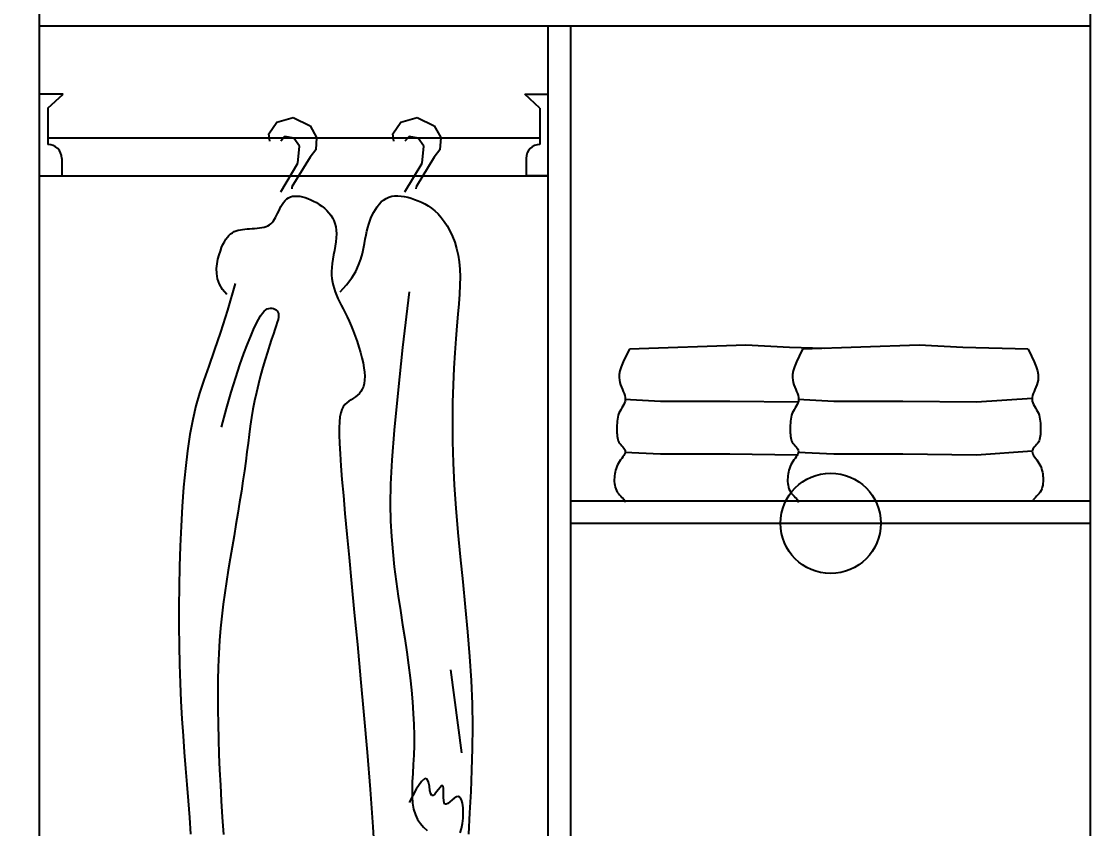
# Model space of a CAD drawing. Header units: millimetres. Extents: x 3255186 to 3429179, y -984851 to -941485.
# Drawn here: x 3344309 to 3345161, y -978140 to -977497 of the extents above; entities that cross this region are included whole.
import ezdxf

# ---------------------------------------------------------------- set-up
doc = ezdxf.new("R2010")
doc.units = ezdxf.units.MM
doc.header["$PDMODE"] = 35
doc.layers.add('钢筋', color=7, linetype='Continuous')
doc.styles.add('DIM_FONT', font='SIMPLEX.shx', dxfattribs={"width": 0.8})
doc.dimstyles.new('ISO-25', dxfattribs={"dimtxt": 80, "dimasz": 20, "dimexe": 30, "dimexo": 80, "dimtad": 1, "dimdec": 0, "dimtxsty": 'DIM_FONT', "dimblk": 'ARCHTICK', "dimcen": 2.5, "dimadec": 0, "dimazin": 0, "dimtfac": 1, "dimtdec": 0, "dimtmove": 1, "dimatfit": 3, "dimfxl": 80, "dimfxlon": 1, "dimarcsym": 0})

# ---------------------------------------------------------------- blocks, each defined once
blk = doc.blocks.new('324')
at = {"color": 8}
for p, q in [((33951.13, -1941.93), (33936.41, -1948.87)), ((33965.15, -1945.78), (33951.13, -1941.93)), ((34058.16, -1941.93), (34043.44, -1948.87)), ((34072.18, -1945.78), (34058.16, -1941.93)), ((33936.41, -1948.87), (33930.8, -1958.89)), ((33972.16, -1955.81), (33965.15, -1945.78)), ((34043.44, -1948.87), (34037.83, -1958.89)), ((34079.19, -1955.81), (34072.18, -1945.78)), ((33930.8, -1958.89), (33931.51, -1969.68)), ((33945.52, -1966.6), (33950.43, -1959.66)), ((33950.43, -1959.66), (33958.14, -1958.12)), ((33958.14, -1958.12), (33961.81, -1962.15)), ((33971.3, -1962.15), (33972.16, -1955.81)), ((34037.83, -1958.89), (34038.53, -1969.68)), ((34052.55, -1966.6), (34057.46, -1959.66)), ((34057.46, -1959.66), (34065.17, -1958.12)), ((34065.17, -1958.12), (34068.84, -1962.15)), ((34078.32, -1962.15), (34079.19, -1955.81)), ((33931.51, -1969.68), (33936.41, -1975.85)), ((33946.93, -1981.25), (33945.52, -1966.6)), ((34038.53, -1969.68), (34043.44, -1975.85)), ((34053.96, -1981.25), (34052.55, -1966.6)), ((33936.41, -1975.85), (33952.11, -2001.68)), ((33961.77, -2005.76), (33946.93, -1981.25)), ((34043.44, -1975.85), (34059.14, -2001.68)), ((34068.8, -2005.76), (34053.96, -1981.25)), ((33952.11, -2001.68), (33952.28, -2003.21)), ((33967.9, -2009.28), (33965.12, -2009.48)), ((33970.59, -2009.34), (33967.9, -2009.28)), ((33973.17, -2009.71), (33970.59, -2009.34)), ((34059.14, -2001.68), (34059.31, -2003.21)), ((33941.63, -2017.91), (33938.75, -2019.88)), ((33944.55, -2016.22), (33941.63, -2017.91)), ((33947.49, -2014.77), (33944.55, -2016.22)), ((33950.45, -2013.51), (33947.49, -2014.77)), ((33953.42, -2012.41), (33950.45, -2013.51)), ((33956.39, -2011.43), (33953.42, -2012.41)), ((33959.35, -2010.59), (33956.39, -2011.43)), ((33962.26, -2009.93), (33959.35, -2010.59)), ((33965.12, -2009.48), (33962.26, -2009.93)), ((33975.62, -2010.43), (33973.17, -2009.71)), ((33977.93, -2011.5), (33975.62, -2010.43)), ((33980.08, -2012.9), (33977.93, -2011.5)), ((33982.09, -2014.59), (33980.08, -2012.9)), ((33983.95, -2016.52), (33982.09, -2014.59)), ((33985.66, -2018.66), (33983.95, -2016.52)), ((33987.22, -2020.96), (33985.66, -2018.66)), ((34033.33, -2018.29), (34031.16, -2020.05)), ((34035.63, -2016.67), (34033.33, -2018.29)), ((34038.01, -2015.18), (34035.63, -2016.67)), ((34040.45, -2013.85), (34038.01, -2015.18)), ((34042.91, -2012.67), (34040.45, -2013.85)), ((34045.36, -2011.66), (34042.91, -2012.67)), ((34047.77, -2010.82), (34045.36, -2011.66)), ((34050.11, -2010.17), (34047.77, -2010.82)), ((34052.37, -2009.73), (34050.11, -2010.17)), ((34054.53, -2009.49), (34052.37, -2009.73)), ((34056.59, -2009.48), (34054.53, -2009.49)), ((34058.54, -2009.72), (34056.59, -2009.48)), ((34060.37, -2010.21), (34058.54, -2009.72)), ((34062.07, -2010.97), (34060.37, -2010.21)), ((34063.63, -2012.01), (34062.07, -2010.97)), ((34065.04, -2013.34), (34063.63, -2012.01)), ((34066.33, -2014.91), (34065.04, -2013.34)), ((34067.5, -2016.67), (34066.33, -2014.91)), ((34068.58, -2018.55), (34067.5, -2016.67)), ((34069.59, -2020.51), (34068.58, -2018.55)), ((33930.43, -2027.87), (33927.8, -2031.36)), ((33933.14, -2024.81), (33930.43, -2027.87)), ((33935.92, -2022.16), (33933.14, -2024.81)), ((33938.75, -2019.88), (33935.92, -2022.16)), ((33988.63, -2023.38), (33987.22, -2020.96)), ((33989.89, -2025.89), (33988.63, -2023.38)), ((33991.01, -2028.44), (33989.89, -2025.89)), ((34025.67, -2026.03), (34024.24, -2028.28)), ((34027.3, -2023.91), (34025.67, -2026.03)), ((34029.14, -2021.92), (34027.3, -2023.91)), ((34031.16, -2020.05), (34029.14, -2021.92)), ((34070.54, -2022.49), (34069.59, -2020.51)), ((34071.46, -2024.43), (34070.54, -2022.49)), ((34072.35, -2026.28), (34071.46, -2024.43)), ((34073.25, -2027.99), (34072.35, -2026.28)), ((33925.28, -2035.27), (33922.93, -2039.58)), ((33927.8, -2031.36), (33925.28, -2035.27)), ((33992.01, -2031.06), (33991.01, -2028.44)), ((33992.9, -2033.8), (33992.01, -2031.06)), ((33993.71, -2036.69), (33992.9, -2033.8)), ((33994.47, -2039.76), (33993.71, -2036.69)), ((34021.39, -2036.03), (34020.96, -2038.98)), ((34022.09, -2033.27), (34021.39, -2036.03)), ((34023.05, -2030.69), (34022.09, -2033.27)), ((34024.24, -2028.28), (34023.05, -2030.69)), ((34074.17, -2029.55), (34073.25, -2027.99)), ((34075.13, -2030.97), (34074.17, -2029.55)), ((34076.17, -2032.23), (34075.13, -2030.97)), ((34077.29, -2033.34), (34076.17, -2032.23)), ((34078.54, -2034.31), (34077.29, -2033.34)), ((34079.92, -2035.13), (34078.54, -2034.31)), ((34081.47, -2035.8), (34079.92, -2035.13)), ((34083.19, -2036.32), (34081.47, -2035.8)), ((34085.07, -2036.72), (34083.19, -2036.32)), ((34087.06, -2037.02), (34085.07, -2036.72)), ((34089.15, -2037.23), (34087.06, -2037.02)), ((33920.77, -2044.27), (33918.85, -2049.31)), ((33922.93, -2039.58), (33920.77, -2044.27)), ((33995.19, -2043.06), (33994.47, -2039.76)), ((33995.91, -2046.61), (33995.19, -2043.06)), ((34020.96, -2038.98), (34020.82, -2042.14)), ((34020.82, -2042.14), (34020.95, -2045.51)), ((34020.95, -2045.51), (34021.32, -2049.06)), ((34091.29, -2037.4), (34089.15, -2037.23)), ((34093.45, -2037.52), (34091.29, -2037.4)), ((34095.61, -2037.64), (34093.45, -2037.52)), ((34097.72, -2037.78), (34095.61, -2037.64)), ((34099.77, -2037.95), (34097.72, -2037.78)), ((34101.74, -2038.18), (34099.77, -2037.95)), ((34103.63, -2038.5), (34101.74, -2038.18)), ((34105.45, -2038.92), (34103.63, -2038.5)), ((34107.2, -2039.47), (34105.45, -2038.92)), ((34108.87, -2040.18), (34107.2, -2039.47)), ((34110.47, -2041.06), (34108.87, -2040.18)), ((34111.99, -2042.14), (34110.47, -2041.06)), ((34113.44, -2043.44), (34111.99, -2042.14)), ((34114.82, -2044.99), (34113.44, -2043.44)), ((34116.14, -2046.78), (34114.82, -2044.99)), ((33917.22, -2054.68), (33915.91, -2060.36)), ((33918.85, -2049.31), (33917.22, -2054.68)), ((33996.63, -2050.46), (33995.91, -2046.61)), ((33997.42, -2054.64), (33996.63, -2050.46)), ((33998.41, -2059.14), (33997.42, -2054.64)), ((34021.32, -2049.06), (34021.86, -2052.72)), ((34021.86, -2052.72), (34022.5, -2056.46)), ((34117.39, -2048.85), (34116.14, -2046.78)), ((34118.59, -2051.21), (34117.39, -2048.85)), ((34119.74, -2053.87), (34118.59, -2051.21)), ((34120.84, -2056.86), (34119.74, -2053.87)), ((33915.91, -2060.36), (33914.97, -2066.32)), ((33999.76, -2063.95), (33998.41, -2059.14)), ((34001.64, -2069.05), (33999.76, -2063.95)), ((34022.5, -2056.46), (34023.18, -2060.21)), ((34023.18, -2060.21), (34023.83, -2063.94)), ((34023.83, -2063.94), (34024.38, -2067.57)), ((34121.9, -2060.18), (34120.84, -2056.86)), ((34122.9, -2063.84), (34121.9, -2060.18)), ((34123.69, -2067.79), (34122.9, -2063.84)), ((33914.42, -2072.56), (33914.23, -2079.17)), ((33914.97, -2066.32), (33914.42, -2072.56)), ((34004.2, -2074.42), (34001.64, -2069.05)), ((34024.38, -2067.57), (34024.78, -2071.08)), ((34024.78, -2071.08), (34024.97, -2074.41)), ((34124.13, -2071.98), (34123.69, -2067.79)), ((34124.03, -2076.36), (34124.13, -2071.98)), ((33914.23, -2079.17), (33914.35, -2086.26)), ((34007.62, -2080.07), (34004.2, -2074.42)), ((34012.04, -2085.96), (34007.62, -2080.07)), ((34024.71, -2080.63), (34024.28, -2083.57)), ((34024.94, -2077.58), (34024.71, -2080.63)), ((34024.97, -2074.41), (34024.94, -2077.58)), ((34121.63, -2085.4), (34123.25, -2080.85)), ((34123.25, -2080.85), (34124.03, -2076.36)), ((33914.35, -2086.26), (33914.72, -2093.92)), ((33958.18, -2092.09), (33963.72, -2140.01)), ((34017.64, -2092.09), (34012.04, -2085.96)), ((34021.93, -2092.05), (34020.82, -2094.86)), ((34022.88, -2089.25), (34021.93, -2092.05)), ((34023.67, -2086.43), (34022.88, -2089.25)), ((34024.28, -2083.57), (34023.67, -2086.43)), ((34108.03, -2084.95), (34114.78, -2107.77)), ((34115.16, -2094.47), (34118.98, -2089.96)), ((34118.98, -2089.96), (34121.63, -2085.4)), ((33914.72, -2093.92), (33915.3, -2102.27)), ((34018.16, -2100.63), (34016.66, -2103.65)), ((34019.56, -2097.71), (34018.16, -2100.63)), ((34020.82, -2094.86), (34019.56, -2097.71)), ((33915.3, -2102.27), (33916.03, -2111.42)), ((34013.4, -2110.13), (34011.67, -2113.65)), ((34015.07, -2106.81), (34013.4, -2110.13)), ((34016.66, -2103.65), (34015.07, -2106.81)), ((34070.77, -2110.72), (34070.61, -2112.16)), ((34071.2, -2109.48), (34070.77, -2110.72)), ((34071.9, -2108.42), (34071.2, -2109.48)), ((34072.81, -2107.56), (34071.9, -2108.42)), ((34073.89, -2106.91), (34072.81, -2107.56)), ((34075.1, -2106.45), (34073.89, -2106.91)), ((34076.4, -2106.21), (34075.1, -2106.45)), ((34077.74, -2106.17), (34076.4, -2106.21)), ((34079.09, -2106.36), (34077.74, -2106.17)), ((34080.42, -2106.79), (34079.09, -2106.36)), ((34081.75, -2107.53), (34080.42, -2106.79)), ((34083.12, -2108.7), (34081.75, -2107.53)), ((34084.59, -2110.4), (34083.12, -2108.7)), ((34086.19, -2112.71), (34084.59, -2110.4)), ((34114.78, -2107.77), (34120.81, -2126.75)), ((33916.03, -2111.42), (33916.86, -2121.47)), ((34009.91, -2117.41), (34008.13, -2121.42)), ((34011.67, -2113.65), (34009.91, -2117.41)), ((34070.61, -2112.16), (34070.75, -2113.85)), ((34070.75, -2113.85), (34071.15, -2115.86)), ((34071.15, -2115.86), (34071.81, -2118.25)), ((34071.81, -2118.25), (34072.7, -2121.09)), ((34087.95, -2115.75), (34086.19, -2112.71)), ((34089.94, -2119.61), (34087.95, -2115.75)), ((34092.17, -2124.4), (34089.94, -2119.61)), ((33916.86, -2121.47), (33917.75, -2132.52)), ((34006.35, -2125.72), (34004.61, -2130.24)), ((34008.13, -2121.42), (34006.35, -2125.72)), ((34072.7, -2121.09), (34073.83, -2124.43)), ((34073.83, -2124.43), (34075.17, -2128.36)), ((34075.17, -2128.36), (34076.71, -2132.92)), ((34094.7, -2130.2), (34092.17, -2124.4)), ((34120.81, -2126.75), (34126.16, -2142.66)), ((33917.75, -2132.52), (33918.63, -2144.67)), ((34002.95, -2134.89), (34001.39, -2139.61)), ((34004.61, -2130.24), (34002.95, -2134.89)), ((34076.71, -2132.92), (34078.43, -2138.16)), ((34078.43, -2138.16), (34080.29, -2144.01)), ((34097.51, -2137.14), (34094.7, -2130.2)), ((34100.6, -2145.32), (34097.51, -2137.14)), ((33918.63, -2144.67), (33919.44, -2157.91)), ((33963.72, -2140.01), (33967.95, -2179.34)), ((33999.99, -2144.31), (33998.76, -2148.91)), ((34001.39, -2139.61), (33999.99, -2144.31)), ((34080.29, -2144.01), (34082.22, -2150.36)), ((34103.97, -2154.85), (34100.6, -2145.32)), ((34126.16, -2142.66), (34130.9, -2156.24)), ((33997.77, -2153.33), (33997.03, -2157.5)), ((33998.76, -2148.91), (33997.77, -2153.33)), ((34082.22, -2150.36), (34084.19, -2157.1)), ((34107.59, -2165.83), (34103.97, -2154.85)), ((34130.9, -2156.24), (34135.06, -2168.22)), ((33919.44, -2157.91), (33920.13, -2172.2)), ((33996.58, -2161.35), (33996.42, -2164.87)), ((33996.42, -2164.87), (33996.54, -2168.08)), ((33997.03, -2157.5), (33996.58, -2161.35)), ((34084.19, -2157.1), (34086.15, -2164.15)), ((34086.15, -2164.15), (34088.03, -2171.39)), ((34111.46, -2178.39), (34107.59, -2165.83)), ((33920.13, -2172.2), (33920.62, -2187.53)), ((33996.54, -2168.08), (33996.93, -2170.98)), ((33996.93, -2170.98), (33997.58, -2173.58)), ((33997.58, -2173.58), (33998.48, -2175.9)), ((34088.03, -2171.39), (34089.79, -2178.72)), ((34135.06, -2168.22), (34138.72, -2179.36)), ((33967.95, -2179.34), (33971.01, -2211.29)), ((33998.48, -2175.9), (33999.62, -2177.93)), ((33999.62, -2177.93), (34000.99, -2179.7)), ((34000.99, -2179.7), (34002.58, -2181.22)), ((34002.58, -2181.22), (34004.33, -2182.55)), ((34004.33, -2182.55), (34006.19, -2183.79)), ((34006.19, -2183.79), (34008.08, -2185)), ((34089.79, -2178.72), (34091.38, -2186.04)), ((34115.58, -2192.62), (34111.46, -2178.39)), ((34138.72, -2179.36), (34141.91, -2190.4)), ((33920.62, -2187.53), (33920.85, -2203.86)), ((34008.08, -2185), (34009.96, -2186.27)), ((34009.96, -2186.27), (34011.75, -2187.67)), ((34011.75, -2187.67), (34013.41, -2189.29)), ((34013.41, -2189.29), (34014.87, -2191.19)), ((34014.87, -2191.19), (34016.08, -2193.49)), ((34016.08, -2193.49), (34017.03, -2196.29)), ((34091.38, -2186.04), (34092.76, -2193.28)), ((34092.76, -2193.28), (34093.97, -2200.47)), ((34119.92, -2208.64), (34115.58, -2192.62)), ((34141.91, -2190.4), (34144.7, -2202.1)), ((34017.03, -2196.29), (34017.73, -2199.74)), ((34017.73, -2199.74), (34018.19, -2203.98)), ((34093.97, -2200.47), (34095.04, -2207.69)), ((34144.7, -2202.1), (34147.13, -2215.03)), ((33920.85, -2203.86), (33920.76, -2221.16)), ((33971.01, -2211.29), (33973.02, -2237.08)), ((34018.19, -2203.98), (34018.4, -2209.15)), ((34018.4, -2209.15), (34018.38, -2215.39)), ((34095.04, -2207.69), (34096.04, -2214.98)), ((33920.76, -2221.16), (33920.27, -2239.41)), ((34018.38, -2215.39), (34018.13, -2222.84)), ((34096.04, -2214.98), (34096.99, -2222.42)), ((34147.13, -2215.03), (34149.22, -2229.16)), ((34018.13, -2222.84), (34017.64, -2231.63)), ((34096.99, -2222.42), (34097.96, -2230.08)), ((34097.96, -2230.08), (34098.98, -2238.02)), ((34149.22, -2229.16), (34151.01, -2244.31)), ((33920.27, -2239.41), (33919.33, -2258.59)), ((33973.02, -2237.08), (33974.14, -2257.93)), ((34017.64, -2231.63), (34016.94, -2241.91)), ((34098.98, -2238.02), (34100.1, -2246.3)), ((34016.94, -2241.91), (34016, -2253.84)), ((34100.1, -2246.3), (34101.36, -2254.97)), ((34151.01, -2244.31), (34152.5, -2260.3)), ((33974.14, -2257.93), (33974.49, -2275.05)), ((34016, -2253.84), (34014.84, -2267.55)), ((34101.36, -2254.97), (34102.75, -2263.98)), ((33919.33, -2258.59), (33917.9, -2278.62)), ((34102.75, -2263.98), (34104.23, -2273.29)), ((34152.5, -2260.3), (34153.73, -2276.92)), ((33974.49, -2275.05), (33974.21, -2289.66)), ((34014.84, -2267.55), (34013.43, -2283.21)), ((34104.23, -2273.29), (34105.8, -2282.82)), ((33917.9, -2278.62), (33916.09, -2299.35)), ((34013.43, -2283.21), (34011.79, -2300.98)), ((34105.8, -2282.82), (34107.42, -2292.52)), ((34153.73, -2276.92), (34154.7, -2294)), ((33974.21, -2289.66), (33973.44, -2302.99)), ((34107.42, -2292.52), (34109.08, -2302.32)), ((34154.7, -2294), (34155.45, -2311.34)), ((33916.09, -2299.35), (33914.03, -2320.57)), ((33973.44, -2302.99), (33972.31, -2316.03)), ((34011.79, -2300.98), (34009.9, -2320.99)), ((34109.08, -2302.32), (34110.74, -2312.18)), ((34110.74, -2312.18), (34112.39, -2322.01)), ((34155.45, -2311.34), (34156, -2328.75)), ((33914.03, -2320.57), (33911.85, -2342.08)), ((33972.31, -2316.03), (33970.89, -2328.96)), ((34009.9, -2320.99), (34007.75, -2343.41)), ((34112.39, -2322.01), (34114, -2331.8)), ((33970.89, -2328.96), (33969.26, -2341.75)), ((34114, -2331.8), (34115.55, -2341.58)), ((34156, -2328.75), (34156.35, -2346.08)), ((33911.85, -2342.08), (33909.69, -2363.69)), ((33969.26, -2341.75), (33967.47, -2354.37)), ((34007.75, -2343.41), (34005.36, -2368.4)), ((34115.55, -2341.58), (34117.02, -2351.41)), ((34156.35, -2346.08), (34156.52, -2363.25)), ((33967.47, -2354.37), (33965.6, -2366.79)), ((34117.02, -2351.41), (34118.39, -2361.36)), ((33909.69, -2363.69), (33907.68, -2385.19)), ((33965.6, -2366.79), (33963.72, -2378.97)), ((34005.36, -2368.4), (34002.72, -2395.96)), ((34118.39, -2361.36), (34119.62, -2371.5)), ((34156.52, -2363.25), (34156.52, -2380.2)), ((34119.62, -2371.5), (34120.7, -2381.89)), ((33907.68, -2385.19), (33905.96, -2406.38)), ((33963.72, -2378.97), (33961.88, -2390.88)), ((34120.7, -2381.89), (34121.6, -2392.59)), ((34156.52, -2380.2), (34156.34, -2396.89)), ((33961.88, -2390.88), (33960.16, -2402.49)), ((34002.72, -2395.96), (33999.92, -2425.63)), ((34121.6, -2392.59), (34122.3, -2403.68)), ((33960.16, -2402.49), (33958.62, -2413.77)), ((34122.3, -2403.68), (34122.79, -2415.19)), ((34156.34, -2396.89), (34156, -2413.26)), ((33905.96, -2406.38), (33904.66, -2427.07)), ((33958.62, -2413.77), (33957.28, -2424.71)), ((34156, -2413.26), (34155.49, -2429.27)), ((33922.5, -2417.95), (33912.99, -2489.31)), ((34122.79, -2415.19), (34123.07, -2427.1)), ((33904.66, -2427.07), (33903.89, -2447.1)), ((33957.28, -2424.71), (33956.14, -2435.3)), ((33999.92, -2425.63), (33997.08, -2456.78)), ((34123.07, -2427.1), (34123.16, -2439.35)), ((34155.49, -2429.27), (34154.83, -2444.85)), ((33956.14, -2435.3), (33955.21, -2445.55)), ((34123.16, -2439.35), (34123.09, -2451.89)), ((33903.89, -2447.1), (33903.6, -2466.55)), ((33955.21, -2445.55), (33954.5, -2455.44)), ((34123.09, -2451.89), (34122.87, -2464.68)), ((34154.83, -2444.85), (34154.01, -2459.97)), ((33954.5, -2455.44), (33954.03, -2464.98)), ((33997.08, -2456.78), (33994.31, -2488.81)), ((34154.01, -2459.97), (34153.05, -2474.6)), ((33903.6, -2466.55), (33903.74, -2485.55)), ((33954.03, -2464.98), (33953.8, -2474.16)), ((34122.87, -2464.68), (34122.52, -2477.65)), ((33953.8, -2474.16), (33953.82, -2482.96)), ((34122.52, -2477.65), (34122.06, -2490.77)), ((34153.05, -2474.6), (34151.99, -2488.85)), ((33903.74, -2485.55), (33904.22, -2504.22)), ((33953.82, -2482.96), (33954.08, -2491.4)), ((33954.08, -2491.4), (33954.5, -2499.43)), ((33994.31, -2488.81), (33991.69, -2521.1)), ((34122.06, -2490.77), (34121.51, -2503.97)), ((34151.99, -2488.85), (34150.86, -2502.87)), ((33904.22, -2504.22), (33904.98, -2522.69)), ((33954.5, -2499.43), (33954.96, -2507.05)), ((33954.96, -2507.05), (33955.36, -2514.23)), ((34121.51, -2503.97), (34120.87, -2517.26)), ((34150.86, -2502.87), (34149.7, -2516.81)), ((33940.62, -2518.15), (33941.3, -2514.55)), ((33941.3, -2514.55), (33942.47, -2512.03)), ((33942.47, -2512.03), (33944.45, -2511.56)), ((33944.45, -2511.56), (33947.52, -2514.11)), ((33947.52, -2514.11), (33952, -2520.64)), ((33955.36, -2514.23), (33955.59, -2520.94)), ((33904.98, -2522.69), (33905.95, -2541.07)), ((33928.37, -2522.35), (33928.43, -2519.94)), ((33928.4, -2525.13), (33928.37, -2522.35)), ((33928.41, -2527.97), (33928.4, -2525.13)), ((33928.43, -2519.94), (33928.69, -2518.2)), ((33928.69, -2518.2), (33929.24, -2517.45)), ((33929.24, -2517.45), (33930.17, -2517.89)), ((33930.17, -2517.89), (33931.41, -2519.24)), ((33931.41, -2519.24), (33932.85, -2521.11)), ((33932.85, -2521.11), (33934.4, -2523.13)), ((33934.4, -2523.13), (33935.94, -2524.89)), ((33935.94, -2524.89), (33937.38, -2526.01)), ((33938.62, -2526.1), (33939.55, -2524.79)), ((33939.55, -2524.79), (33940.14, -2521.89)), ((33940.14, -2521.89), (33940.62, -2518.15)), ((33952, -2520.64), (33958.18, -2532.12)), ((33955.59, -2520.94), (33955.55, -2527.17)), ((33991.69, -2521.1), (33989.36, -2553.03)), ((34120.87, -2517.26), (34120.11, -2530.84)), ((34149.7, -2516.81), (34148.57, -2530.8)), ((33911.67, -2536.69), (33912.17, -2532.81)), ((33912.17, -2532.81), (33913.01, -2529.74)), ((33913.01, -2529.74), (33914.18, -2527.76)), ((33914.18, -2527.76), (33915.67, -2527.05)), ((33915.67, -2527.05), (33917.39, -2527.41)), ((33917.39, -2527.41), (33919.26, -2528.49)), ((33919.26, -2528.49), (33921.16, -2529.99)), ((33921.16, -2529.99), (33923.02, -2531.58)), ((33923.02, -2531.58), (33924.71, -2532.94)), ((33924.71, -2532.94), (33926.16, -2533.76)), ((33926.16, -2533.76), (33927.26, -2533.71)), ((33927.26, -2533.71), (33927.95, -2532.57)), ((33927.95, -2532.57), (33928.29, -2530.55)), ((33928.29, -2530.55), (33928.41, -2527.97)), ((33937.38, -2526.01), (33938.62, -2526.1)), ((33955.13, -2532.89), (33954.22, -2538.07)), ((33955.55, -2527.17), (33955.13, -2532.89)), ((34120.11, -2530.84), (34119.18, -2544.94)), ((34148.57, -2530.8), (34147.49, -2544.98)), ((33905.95, -2541.07), (33907.05, -2559.5)), ((33911.5, -2541.09), (33911.67, -2536.69)), ((33911.67, -2545.73), (33911.5, -2541.09)), ((33952.74, -2542.7), (33950.77, -2546.81)), ((33954.22, -2538.07), (33952.74, -2542.7)), ((33912.17, -2550.34), (33911.67, -2545.73)), ((33913.01, -2554.61), (33912.17, -2550.34)), ((33948.37, -2550.42), (33945.64, -2553.58)), ((33950.77, -2546.81), (33948.37, -2550.42)), ((33989.36, -2553.03), (33987.4, -2584)), ((34119.18, -2544.94), (34118.04, -2559.82)), ((34147.49, -2544.98), (34146.52, -2559.52)), ((33914.18, -2558.28), (33913.01, -2554.61)), ((33945.64, -2553.58), (33942.68, -2556.3))]:
    blk.add_line(p, q, dxfattribs=at)
blk = doc.blocks.new('nmi')
at = {"color": 8}
for p, q in [((52154.67, -6814), (52183.89, -6812.28)), ((52183.89, -6812.28), (52262.07, -6815.13)), ((52270.91, -6814), (52300.13, -6812.28)), ((52300.13, -6812.28), (52378.32, -6815.13)), ((52108.49, -6819.7), (52106.69, -6823.58)), ((52110.87, -6815.13), (52108.49, -6819.7)), ((52110.87, -6815.13), (52154.67, -6814)), ((52247.57, -6814.6), (52270.91, -6814)), ((52262.07, -6815.13), (52264.45, -6819.7)), ((52264.45, -6819.7), (52266.25, -6823.58)), ((52378.32, -6815.13), (52380.7, -6819.7)), ((52380.7, -6819.7), (52382.5, -6823.58)), ((52105.41, -6826.86), (52104.58, -6829.63)), ((52106.69, -6823.58), (52105.41, -6826.86)), ((52266.25, -6823.58), (52267.53, -6826.86)), ((52267.53, -6826.86), (52268.36, -6829.63)), ((52382.5, -6823.58), (52383.78, -6826.86)), ((52383.78, -6826.86), (52384.6, -6829.63)), ((52104.15, -6831.99), (52104.04, -6834.01)), ((52104.04, -6834.01), (52104.19, -6835.81)), ((52104.58, -6829.63), (52104.15, -6831.99)), ((52268.36, -6829.63), (52268.79, -6831.99)), ((52268.9, -6834.01), (52268.75, -6835.81)), ((52268.79, -6831.99), (52268.9, -6834.01)), ((52384.6, -6829.63), (52385.04, -6831.99)), ((52385.15, -6834.01), (52384.99, -6835.81)), ((52385.04, -6831.99), (52385.15, -6834.01)), ((52104.19, -6835.81), (52104.54, -6837.46)), ((52104.54, -6837.46), (52105.04, -6839.04)), ((52105.04, -6839.04), (52105.61, -6840.56)), ((52105.61, -6840.56), (52106.23, -6842.04)), ((52106.23, -6842.04), (52106.83, -6843.46)), ((52266.71, -6842.04), (52266.11, -6843.46)), ((52267.33, -6840.56), (52266.71, -6842.04)), ((52267.9, -6839.04), (52267.33, -6840.56)), ((52268.39, -6837.46), (52267.9, -6839.04)), ((52268.75, -6835.81), (52268.39, -6837.46)), ((52382.96, -6842.04), (52382.35, -6843.46)), ((52383.57, -6840.56), (52382.96, -6842.04)), ((52384.15, -6839.04), (52383.57, -6840.56)), ((52384.64, -6837.46), (52384.15, -6839.04)), ((52384.99, -6835.81), (52384.64, -6837.46)), ((52106.83, -6843.46), (52107.38, -6844.84)), ((52107.38, -6844.84), (52107.82, -6846.17)), ((52107.82, -6846.17), (52108.1, -6847.45)), ((52108.19, -6848.69), (52108.03, -6849.89)), ((52108.1, -6847.45), (52108.19, -6848.69)), ((52108.15, -6848.07), (52145.5, -6850.63)), ((52241.18, -6850.06), (52265.24, -6848.91)), ((52264.83, -6847.45), (52264.75, -6848.69)), ((52264.75, -6848.69), (52264.91, -6849.89)), ((52265.12, -6846.17), (52264.83, -6847.45)), ((52265.56, -6844.84), (52265.12, -6846.17)), ((52266.11, -6843.46), (52265.56, -6844.84)), ((52357.42, -6850.06), (52381.48, -6848.91)), ((52381.08, -6847.45), (52381, -6848.69)), ((52381, -6848.69), (52381.15, -6849.89)), ((52381.37, -6846.17), (52381.08, -6847.45)), ((52381.81, -6844.84), (52381.37, -6846.17)), ((52382.35, -6843.46), (52381.81, -6844.84)), ((52105.16, -6855.62), (52104.5, -6856.8)), ((52105.86, -6854.47), (52105.16, -6855.62)), ((52106.54, -6853.33), (52105.86, -6854.47)), ((52107.16, -6852.2), (52106.54, -6853.33)), ((52107.68, -6851.05), (52107.16, -6852.2)), ((52108.03, -6849.89), (52107.68, -6851.05)), ((52145.5, -6850.63), (52194.77, -6850.06)), ((52194.77, -6850.06), (52241.18, -6850.06)), ((52264.91, -6849.89), (52265.26, -6851.05)), ((52265.12, -6850.59), (52311.02, -6850.06)), ((52265.26, -6851.05), (52265.78, -6852.2)), ((52265.78, -6852.2), (52266.4, -6853.33)), ((52266.4, -6853.33), (52267.08, -6854.47)), ((52267.08, -6854.47), (52267.78, -6855.62)), ((52267.78, -6855.62), (52268.44, -6856.8)), ((52311.02, -6850.06), (52357.42, -6850.06)), ((52381.15, -6849.89), (52381.51, -6851.05)), ((52381.51, -6851.05), (52382.02, -6852.2)), ((52382.02, -6852.2), (52382.64, -6853.33)), ((52382.64, -6853.33), (52383.33, -6854.47)), ((52383.33, -6854.47), (52384.02, -6855.62)), ((52384.02, -6855.62), (52384.68, -6856.8)), ((52102.71, -6863.24), (52102.61, -6864.59)), ((52102.87, -6861.9), (52102.71, -6863.24)), ((52103.12, -6860.57), (52102.87, -6861.9)), ((52103.47, -6859.28), (52103.12, -6860.57)), ((52103.92, -6858.02), (52103.47, -6859.28)), ((52104.5, -6856.8), (52103.92, -6858.02)), ((52268.44, -6856.8), (52269.01, -6858.02)), ((52269.01, -6858.02), (52269.47, -6859.28)), ((52269.47, -6859.28), (52269.82, -6860.57)), ((52269.82, -6860.57), (52270.06, -6861.9)), ((52270.06, -6861.9), (52270.23, -6863.24)), ((52270.23, -6863.24), (52270.33, -6864.59)), ((52384.68, -6856.8), (52385.26, -6858.02)), ((52385.26, -6858.02), (52385.72, -6859.28)), ((52385.72, -6859.28), (52386.06, -6860.57)), ((52386.06, -6860.57), (52386.31, -6861.9)), ((52386.31, -6861.9), (52386.48, -6863.24)), ((52386.48, -6863.24), (52386.58, -6864.59)), ((52102.56, -6865.93), (52102.54, -6867.26)), ((52102.54, -6867.26), (52102.54, -6868.57)), ((52102.54, -6868.57), (52102.54, -6869.84)), ((52102.54, -6869.84), (52102.56, -6871.07)), ((52102.61, -6864.59), (52102.56, -6865.93)), ((52270.33, -6864.59), (52270.38, -6865.93)), ((52270.38, -6865.93), (52270.4, -6867.26)), ((52270.4, -6869.84), (52270.38, -6871.07)), ((52270.4, -6867.26), (52270.4, -6868.57)), ((52270.4, -6868.57), (52270.4, -6869.84)), ((52386.58, -6864.59), (52386.63, -6865.93)), ((52386.63, -6865.93), (52386.65, -6867.26)), ((52386.65, -6869.84), (52386.63, -6871.07)), ((52386.65, -6867.26), (52386.65, -6868.57)), ((52386.65, -6868.57), (52386.65, -6869.84)), ((52102.56, -6871.07), (52102.61, -6872.25)), ((52102.61, -6872.25), (52102.71, -6873.4)), ((52102.71, -6873.4), (52102.87, -6874.49)), ((52102.87, -6874.49), (52103.12, -6875.52)), ((52103.12, -6875.52), (52103.47, -6876.5)), ((52103.47, -6876.5), (52103.92, -6877.42)), ((52103.92, -6877.42), (52104.5, -6878.28)), ((52269.01, -6877.42), (52268.44, -6878.28)), ((52269.47, -6876.5), (52269.01, -6877.42)), ((52269.82, -6875.52), (52269.47, -6876.5)), ((52270.06, -6874.49), (52269.82, -6875.52)), ((52270.23, -6873.4), (52270.06, -6874.49)), ((52270.33, -6872.25), (52270.23, -6873.4)), ((52270.38, -6871.07), (52270.33, -6872.25)), ((52385.26, -6877.42), (52384.68, -6878.28)), ((52385.72, -6876.5), (52385.26, -6877.42)), ((52386.06, -6875.52), (52385.72, -6876.5)), ((52386.31, -6874.49), (52386.06, -6875.52)), ((52386.48, -6873.4), (52386.31, -6874.49)), ((52386.58, -6872.25), (52386.48, -6873.4)), ((52386.63, -6871.07), (52386.58, -6872.25)), ((52104.5, -6878.28), (52105.16, -6879.09)), ((52105.16, -6879.09), (52105.85, -6879.87)), ((52105.85, -6879.87), (52106.53, -6880.62)), ((52106.53, -6880.62), (52107.14, -6881.36)), ((52107.14, -6881.36), (52107.64, -6882.11)), ((52107.97, -6884.52), (52107.63, -6885.41)), ((52107.64, -6882.11), (52107.97, -6882.87)), ((52107.97, -6882.87), (52108.09, -6883.68)), ((52108.09, -6883.68), (52107.97, -6884.52)), ((52108.15, -6883.56), (52145.5, -6886.12)), ((52241.18, -6885.55), (52265.24, -6884.4)), ((52264.97, -6882.87), (52264.85, -6883.68)), ((52264.85, -6883.68), (52264.97, -6884.52)), ((52265.3, -6882.11), (52264.97, -6882.87)), ((52264.97, -6884.52), (52265.31, -6885.41)), ((52265.8, -6881.36), (52265.3, -6882.11)), ((52266.41, -6880.62), (52265.8, -6881.36)), ((52267.09, -6879.87), (52266.41, -6880.62)), ((52267.78, -6879.09), (52267.09, -6879.87)), ((52268.44, -6878.28), (52267.78, -6879.09)), ((52357.42, -6885.55), (52381.48, -6884.4)), ((52381.22, -6882.87), (52381.09, -6883.68)), ((52381.09, -6883.68), (52381.22, -6884.52)), ((52381.55, -6882.11), (52381.22, -6882.87)), ((52381.22, -6884.52), (52381.56, -6885.41)), ((52382.05, -6881.36), (52381.55, -6882.11)), ((52382.66, -6880.62), (52382.05, -6881.36)), ((52383.33, -6879.87), (52382.66, -6880.62)), ((52384.02, -6879.09), (52383.33, -6879.87)), ((52384.68, -6878.28), (52384.02, -6879.09)), ((52103.54, -6891.54), (52102.92, -6892.67)), ((52104.25, -6890.44), (52103.54, -6891.54)), ((52105, -6889.37), (52104.25, -6890.44)), ((52105.76, -6888.33), (52105, -6889.37)), ((52106.48, -6887.32), (52105.76, -6888.33)), ((52107.12, -6886.35), (52106.48, -6887.32)), ((52107.63, -6885.41), (52107.12, -6886.35)), ((52145.5, -6886.12), (52194.77, -6885.55)), ((52194.77, -6885.55), (52241.18, -6885.55)), ((52265.31, -6885.41), (52265.82, -6886.35)), ((52265.67, -6886.08), (52311.02, -6885.55)), ((52265.82, -6886.35), (52266.46, -6887.32)), ((52266.46, -6887.32), (52267.18, -6888.33)), ((52267.18, -6888.33), (52267.94, -6889.37)), ((52267.94, -6889.37), (52268.69, -6890.44)), ((52268.69, -6890.44), (52269.4, -6891.54)), ((52269.4, -6891.54), (52270.01, -6892.67)), ((52311.02, -6885.55), (52357.42, -6885.55)), ((52381.56, -6885.41), (52382.07, -6886.35)), ((52382.07, -6886.35), (52382.7, -6887.32)), ((52382.7, -6887.32), (52383.42, -6888.33)), ((52383.42, -6888.33), (52384.18, -6889.37)), ((52384.18, -6889.37), (52384.94, -6890.44)), ((52384.94, -6890.44), (52385.64, -6891.54)), ((52385.64, -6891.54), (52386.26, -6892.67)), ((52101.07, -6898.66), (52100.92, -6899.92)), ((52101.3, -6897.42), (52101.07, -6898.66)), ((52101.59, -6896.2), (52101.3, -6897.42)), ((52101.95, -6895), (52101.59, -6896.2)), ((52102.4, -6893.82), (52101.95, -6895)), ((52102.92, -6892.67), (52102.4, -6893.82)), ((52270.01, -6892.67), (52270.54, -6893.82)), ((52270.54, -6893.82), (52270.99, -6895)), ((52270.99, -6895), (52271.35, -6896.2)), ((52271.35, -6896.2), (52271.64, -6897.42)), ((52271.64, -6897.42), (52271.86, -6898.66)), ((52271.86, -6898.66), (52272.02, -6899.92)), ((52386.26, -6892.67), (52386.79, -6893.82)), ((52386.79, -6893.82), (52387.23, -6895)), ((52387.23, -6895), (52387.6, -6896.2)), ((52387.6, -6896.2), (52387.89, -6897.42)), ((52387.89, -6897.42), (52388.11, -6898.66)), ((52388.11, -6898.66), (52388.27, -6899.92)), ((52100.82, -6901.19), (52100.77, -6902.49)), ((52100.77, -6902.49), (52100.79, -6903.79)), ((52100.79, -6903.79), (52100.89, -6905.08)), ((52100.92, -6899.92), (52100.82, -6901.19)), ((52100.89, -6905.08), (52101.06, -6906.35)), ((52101.06, -6906.35), (52101.33, -6907.58)), ((52271.88, -6906.35), (52271.61, -6907.58)), ((52272.05, -6905.08), (52271.88, -6906.35)), ((52272.02, -6899.92), (52272.12, -6901.19)), ((52272.15, -6903.79), (52272.05, -6905.08)), ((52272.12, -6901.19), (52272.17, -6902.49)), ((52272.17, -6902.49), (52272.15, -6903.79)), ((52388.12, -6906.35), (52387.86, -6907.58)), ((52388.3, -6905.08), (52388.12, -6906.35)), ((52388.27, -6899.92), (52388.37, -6901.19)), ((52388.39, -6903.79), (52388.3, -6905.08)), ((52388.37, -6901.19), (52388.41, -6902.49)), ((52388.41, -6902.49), (52388.39, -6903.79)), ((52101.33, -6907.58), (52101.7, -6908.77)), ((52101.7, -6908.77), (52102.18, -6909.9)), ((52102.18, -6909.9), (52102.78, -6910.95)), ((52102.78, -6910.95), (52103.5, -6911.92)), ((52103.5, -6911.92), (52104.3, -6912.82)), ((52104.3, -6912.82), (52105.12, -6913.66)), ((52105.12, -6913.66), (52105.92, -6914.45)), ((52267.82, -6913.66), (52267.02, -6914.45)), ((52268.64, -6912.82), (52267.82, -6913.66)), ((52269.44, -6911.92), (52268.64, -6912.82)), ((52270.16, -6910.95), (52269.44, -6911.92)), ((52270.76, -6909.9), (52270.16, -6910.95)), ((52271.24, -6908.77), (52270.76, -6909.9)), ((52271.61, -6907.58), (52271.24, -6908.77)), ((52384.06, -6913.66), (52383.26, -6914.45)), ((52384.89, -6912.82), (52384.06, -6913.66)), ((52385.69, -6911.92), (52384.89, -6912.82)), ((52386.41, -6910.95), (52385.69, -6911.92)), ((52387.01, -6909.9), (52386.41, -6910.95)), ((52387.49, -6908.77), (52387.01, -6909.9)), ((52387.86, -6907.58), (52387.49, -6908.77)), ((52105.92, -6914.45), (52106.64, -6915.21)), ((52106.64, -6915.21), (52107.23, -6915.95)), ((52107.23, -6915.95), (52107.63, -6916.68)), ((52107.63, -6916.68), (52107.64, -6916.72)), ((52265.3, -6916.68), (52265.13, -6917.42)), ((52265.13, -6917.42), (52265.16, -6917.61)), ((52265.16, -6917.61), (52265.24, -6917.6)), ((52265.71, -6915.95), (52265.3, -6916.68)), ((52266.3, -6915.21), (52265.71, -6915.95)), ((52267.02, -6914.45), (52266.3, -6915.21)), ((52381.55, -6916.68), (52381.38, -6917.42)), ((52381.38, -6917.42), (52381.4, -6917.61)), ((52381.96, -6915.95), (52381.55, -6916.68)), ((52382.55, -6915.21), (52381.96, -6915.95)), ((52383.26, -6914.45), (52382.55, -6915.21))]:
    blk.add_line(p, q, dxfattribs=at)
blk = doc.blocks.new('_ArchTick')
at = {"color": 0, "linetype": 'ByBlock', "const_width": 0.15}
blk.add_lwpolyline([(-0.5, -0.5), (0.5, 0.5)], dxfattribs=at)
blk = doc.blocks.new('*D587')
at = {"color": 0, "lineweight": -2, "ltscale": 5}
for p, q in [((3343236.39, -977470.55), (3343236.39, -977377.87)), ((3343307.32, -977491.83), (3343236.39, -977470.55)), ((3343387.32, -977482.83), (3343277.32, -977482.83)), ((3343307.32, -977482.83), (3343307.32, -977500.83)), ((3343387.32, -977500.83), (3343277.32, -977500.83))]:
    blk.add_line(p, q, dxfattribs=at)
at = {"layer": 'Defpoints', "color": 0, "ltscale": 5}
for p in [(3344323.1, -977482.83), (3343307.32, -977500.83), (3344323.1, -977500.83)]:
    blk.add_point(p, dxfattribs=at)
at = {"color": 0, "lineweight": -2, "ltscale": 5, "xscale": 20, "yscale": 20, "zscale": 20}
for p, rotation in [((3343307.32, -977482.83), 90), ((3343307.32, -977500.83), 270)]:
    blk.add_blockref('_ArchTick', p, dxfattribs=dict(at, rotation=rotation))
at = {"color": 0, "ltscale": 5, "insert": (3343195.76, -977424.21), "char_height": 80, "attachment_point": 5, "rotation": 90, "style": 'DIM_FONT'}
blk.add_mtext('18', dxfattribs=at)
blk = doc.blocks.new('*D588')
at = {"color": 0, "lineweight": -2, "ltscale": 5}
for p, q in [((3343387.32, -977500.83), (3343277.32, -977500.83)), ((3343307.32, -977500.83), (3343307.32, -978275.63)), ((3343387.32, -978275.63), (3343277.32, -978275.63))]:
    blk.add_line(p, q, dxfattribs=at)
at = {"layer": 'Defpoints', "color": 0, "ltscale": 5}
for p in [(3344323.1, -977500.83), (3343307.32, -978275.63), (3344746.35, -978275.63)]:
    blk.add_point(p, dxfattribs=at)
at = {"color": 0, "lineweight": -2, "ltscale": 5, "xscale": 20, "yscale": 20, "zscale": 20}
for p, rotation in [((3343307.32, -977500.83), 90), ((3343307.32, -978275.63), 270)]:
    blk.add_blockref('_ArchTick', p, dxfattribs=dict(at, rotation=rotation))
at = {"color": 0, "ltscale": 5, "insert": (3343266.7, -977888.23), "char_height": 80, "attachment_point": 5, "rotation": 90, "style": 'DIM_FONT'}
blk.add_mtext('775', dxfattribs=at)

msp = doc.modelspace()

# ---------------------------------------------------------------- linework, layer by layer
at = {"ltscale": 5}
for p, q in [((3345160.6, -979186.43), (3345160.6, -976461.43)), ((3344323.1, -979068.43), (3344323.1, -977104.43)), ((3344323.1, -977500.83), (3345160.6, -977500.83)), ((3344728.35, -979068.43), (3344728.35, -977500.83)), ((3344746.35, -979068.43), (3344746.35, -977500.83)), ((3344746.35, -977879.23), (3345160.6, -977879.23)), ((3344746.35, -977897.23), (3345160.6, -977897.23))]:
    msp.add_line(p, q, dxfattribs=at)
at = {"linetype": 'ByBlock'}
msp.add_line((3344329.72, -977620.45), (3344728.35, -977620.45), dxfattribs=at)
at = {"ltscale": 5}
msp.add_circle((3344953.47, -977897.23), 40, dxfattribs=at)
at = {"layer": '钢筋', "linetype": 'ByBlock'}
for p, q in [((3344341.81, -977555.45), (3344323.1, -977555.45)), ((3344329.72, -977566.45), (3344341.81, -977555.45)), ((3344709.63, -977555.45), (3344728.35, -977555.45)), ((3344721.73, -977566.45), (3344709.63, -977555.45)), ((3344329.72, -977566.45), (3344329.72, -977595.49)), ((3344721.73, -977566.45), (3344721.73, -977595.49)), ((3344721.73, -977590.45), (3344329.72, -977590.45)), ((3344340.72, -977606.49), (3344340.72, -977620.45)), ((3344710.73, -977606.49), (3344710.73, -977620.45)), ((3344323.1, -977620.45), (3344340.72, -977620.45)), ((3344728.35, -977620.45), (3344710.73, -977620.45))]:
    msp.add_line(p, q, dxfattribs=at)
for centre, start, end in [((3344329.72, -977606.49), 0, 90), ((3344721.73, -977606.49), 90, 180)]:
    msp.add_arc(centre, 11, start, end, dxfattribs=at)

# ---------------------------------------------------------------- block references
at = {"xscale": -0.9243445615284145, "yscale": 0.9243445612955838, "zscale": 0.9243445612500001}
msp.add_blockref('324', (3376006.55, -975779.05), dxfattribs=at)
at = {"color": 8, "xscale": -1.188000000081956, "yscale": 1.188000000081956, "zscale": 1.188}
msp.add_blockref('nmi', (3407018.47, -969662.22), dxfattribs=at)

# ---------------------------------------------------------------- dimensions: what is measured, and where the dimension line sits
at = {"ltscale": 5}
for base, p1, p2, picture, middle in [((3343307.32, -977500.83), (3344323.1, -977482.83), (3344323.1, -977500.83), '*D587', (3343195.76, -977469.93)), ((3343307.32, -978275.63), (3344323.1, -977500.83), (3344746.35, -978275.63), '*D588', (3343266.7, -977888.23))]:
    dim = msp.add_linear_dim(base=base, p1=p1, p2=p2, angle=90, dimstyle='ISO-25', dxfattribs=at)
    dim.commit()
    dim.dimension.update_dxf_attribs({"geometry": picture, "text_midpoint": middle})

doc.saveas('drawing.dxf')
